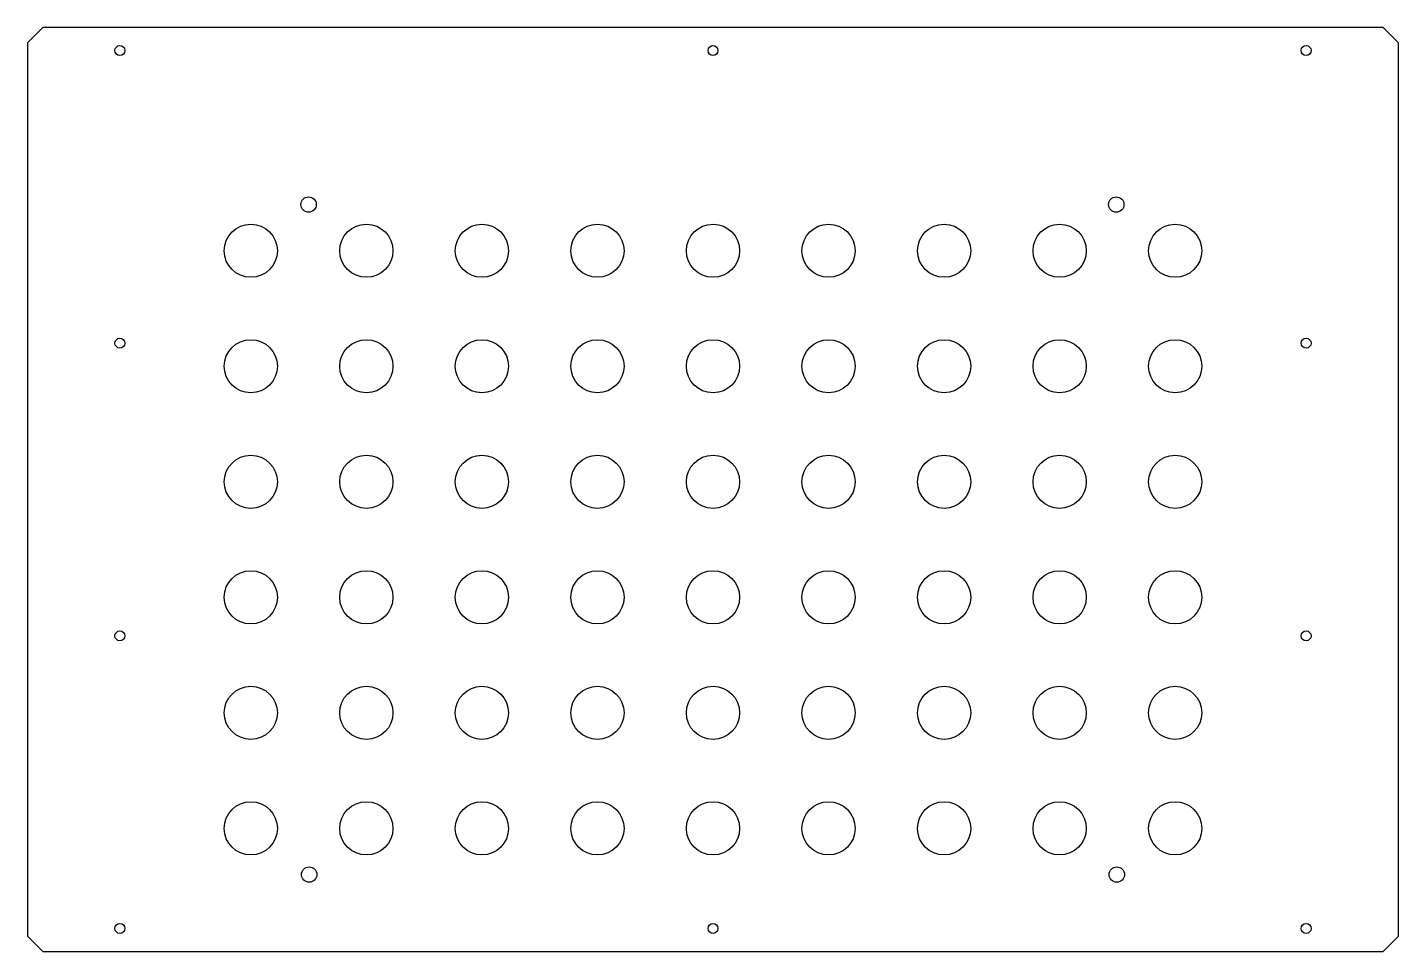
# Model space of a CAD drawing. Extents: x 1354 to 2244, y 301 to 901.
import ezdxf

# ---------------------------------------------------------------- set-up
doc = ezdxf.new("R2010")
doc.units = 0
doc.header["$MEASUREMENT"] = 0

msp = doc.modelspace()

# ---------------------------------------------------------------- linework, layer by layer
at = {"linetype": 'Continuous'}
for p, q in [((1363.876845, 900.68019), (1353.876845, 890.68019)), ((2233.876845, 900.68019), (1363.876845, 900.68019)), ((2243.876845, 890.68019), (2233.876845, 900.68019)), ((1353.876845, 890.68019), (1353.876845, 310.68019)), ((2243.876845, 310.68019), (2243.876845, 890.68019)), ((1353.876845, 310.68019), (1363.876845, 300.68019)), ((2233.876845, 300.68019), (2243.876845, 310.68019)), ((1363.876845, 300.68019), (2233.876845, 300.68019))]:
    msp.add_line(p, q, dxfattribs=at)
for centre, radius in [((1413.876046, 885.68019), 3.2), ((1798.876046, 885.68019), 3.2), ((2183.876046, 885.68019), 3.2), ((1536.376845, 785.68019), 5), ((2060.644926, 785.68019), 5), ((1498.876845, 755.68019), 17.25), ((1573.876845, 755.68019), 17.25), ((1648.876845, 755.68019), 17.25), ((1723.876845, 755.68019), 17.25), ((1798.876845, 755.68019), 17.25), ((1873.876845, 755.68019), 17.25), ((1948.876845, 755.68019), 17.25), ((2023.876845, 755.68019), 17.25), ((2098.876845, 755.68019), 17.25), ((1413.876046, 695.68019), 3.2), ((1498.876845, 680.68019), 17.25), ((1573.876845, 680.68019), 17.25), ((1648.876845, 680.68019), 17.25), ((1723.876845, 680.68019), 17.25), ((1798.876845, 680.68019), 17.25), ((1873.876845, 680.68019), 17.25), ((1948.876845, 680.68019), 17.25), ((2023.876845, 680.68019), 17.25), ((2098.876845, 680.68019), 17.25), ((2183.876046, 695.68019), 3.2), ((1498.876845, 605.68019), 17.25), ((1573.876845, 605.68019), 17.25), ((1648.876845, 605.68019), 17.25), ((1723.876845, 605.68019), 17.25), ((1798.876845, 605.68019), 17.25), ((1873.876845, 605.68019), 17.25), ((1948.876845, 605.68019), 17.25), ((2023.876845, 605.68019), 17.25), ((2098.876845, 605.68019), 17.25), ((1498.876845, 530.68019), 17.25), ((1573.876845, 530.68019), 17.25), ((1648.876845, 530.68019), 17.25), ((1723.876845, 530.68019), 17.25), ((1798.876845, 530.68019), 17.25), ((1873.876845, 530.68019), 17.25), ((1948.876845, 530.68019), 17.25), ((2023.876845, 530.68019), 17.25), ((2098.876845, 530.68019), 17.25), ((1413.876046, 505.68019), 3.2), ((2183.876046, 505.68019), 3.2), ((1498.876845, 455.68019), 17.25), ((1573.876845, 455.68019), 17.25), ((1648.876845, 455.68019), 17.25), ((1723.876845, 455.68019), 17.25), ((1798.876845, 455.68019), 17.25), ((1873.876845, 455.68019), 17.25), ((1948.876845, 455.68019), 17.25), ((2023.876845, 455.68019), 17.25), ((2098.876845, 455.68019), 17.25), ((1498.876845, 380.68019), 17.25), ((1573.876845, 380.68019), 17.25), ((1648.876845, 380.68019), 17.25), ((1723.876845, 380.68019), 17.25), ((1798.876845, 380.68019), 17.25), ((1873.876845, 380.68019), 17.25), ((1948.876845, 380.68019), 17.25), ((2023.876845, 380.68019), 17.25), ((2098.876845, 380.68019), 17.25), ((1536.742804, 350.68019), 5), ((2061.010886, 350.68019), 5), ((1413.876046, 315.68019), 3.2), ((1798.876046, 315.68019), 3.2), ((2183.876046, 315.68019), 3.2)]:
    msp.add_circle(centre, radius, dxfattribs=at)

doc.saveas('drawing.dxf')
